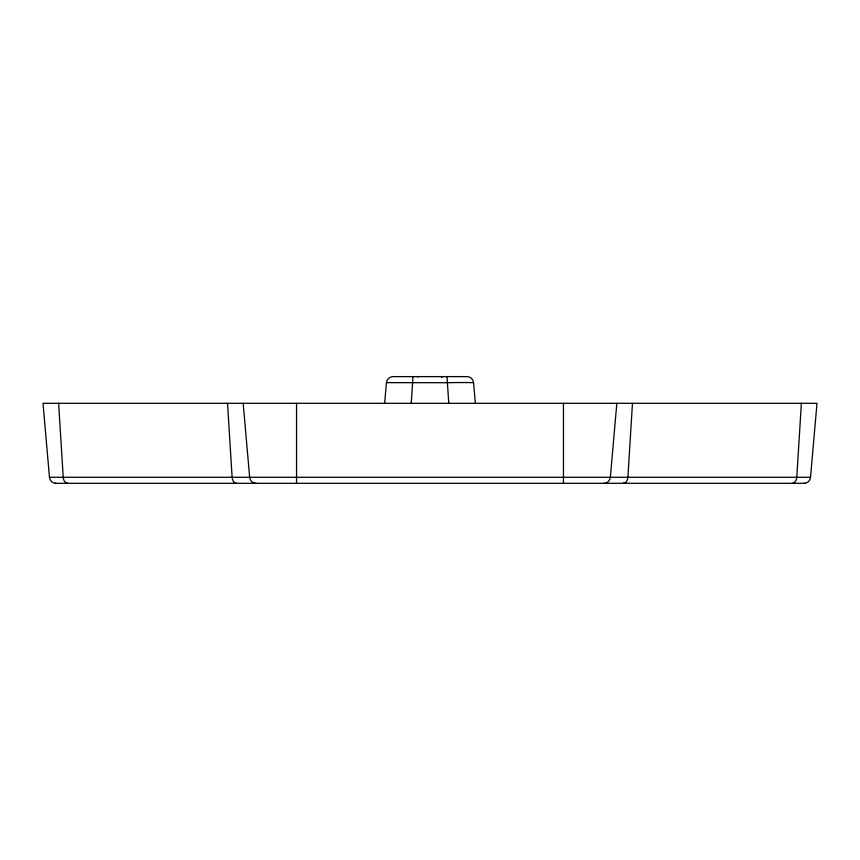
<?xml version="1.0" encoding="UTF-8"?>
<svg xmlns="http://www.w3.org/2000/svg" width="860" height="860" viewBox="0 0 860 860"><rect width="100%" height="100%" fill="white"/><g stroke="black" fill="none" stroke-linecap="round" stroke-linejoin="round"><path stroke-width="1.29" d="M632.466 403.308L627.886 477.289A6.676 4.719 -90 0 1 623.188 483.385A6.676 4.719 90 0 0 624.897 482.922M801.37 403.308L796.79 477.289A6.676 4.719 -90 0 1 792.092 483.385M384.624 403.308L386.43 382.711A6.676 6.676 0 0 1 393.074 376.626L466.915 376.615A6.676 6.676 0 0 1 473.57 382.711L475.376 403.308M411.22 403.308L413.015 376.626M616.824 403.308L610.353 477.289A6.676 6.676 0 0 1 603.709 483.385M803.885 483.385A6.676 6.676 0 0 0 810.529 477.289L817 403.308L43 403.308L49.471 477.289A6.676 6.676 0 0 0 56.115 483.385M386.656 382.646L386.462 382.678A26.639 0.731 1.2 0 1 386.57 382.635L446.985 382.711A26.639 0.581 -1 0 1 473.581 382.797M49.471 477.289L810.529 477.289M55.126 483.309L804.874 483.309M448.78 403.308L446.985 376.626M243.176 403.308L249.647 477.289A6.676 6.676 0 0 0 256.291 483.385M227.534 403.308L232.114 477.289A6.676 4.719 -90 0 0 236.812 483.385M58.63 403.308L63.21 477.289A6.676 4.719 90 0 0 67.908 483.385M563.45 403.308L563.45 483.363M296.55 403.308L296.55 483.363M417.605 376.615A6.676 1.537 -90 0 1 418.143 377.046M442.395 376.615A6.676 1.537 90 0 0 441.857 377.046A6.676 1.537 -90 0 1 442.395 376.615"/></g></svg>
